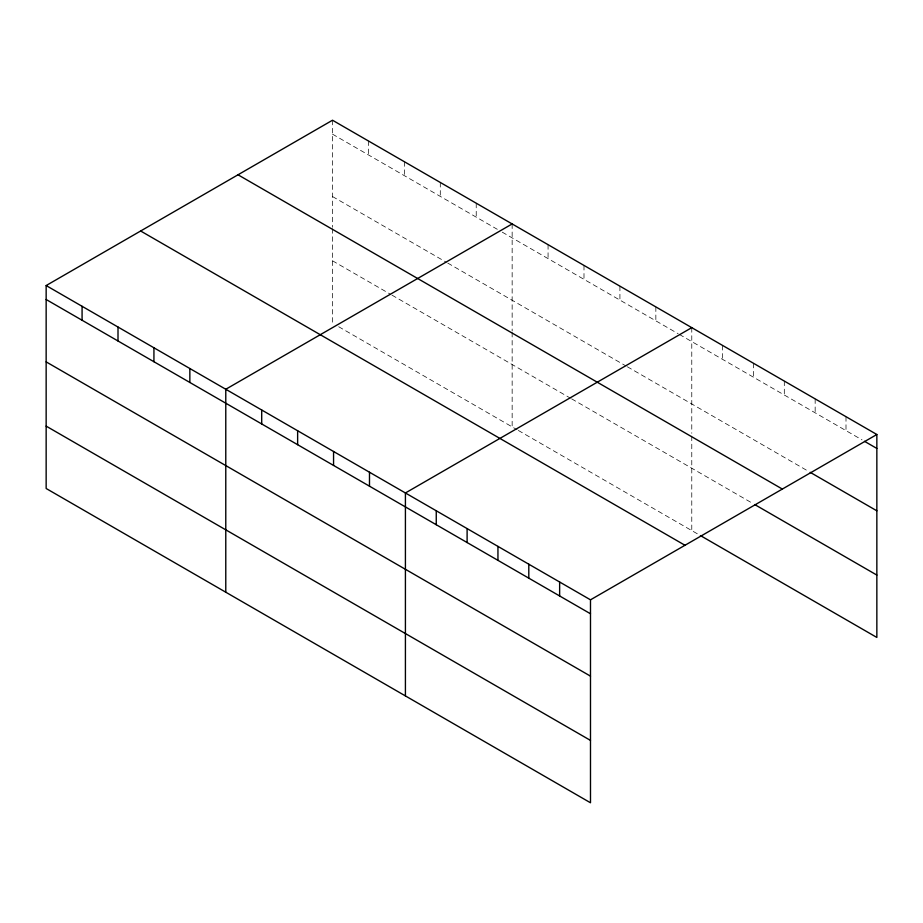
<?xml version="1.0" encoding="UTF-8"?>
<svg xmlns="http://www.w3.org/2000/svg" width="923" height="923" viewBox="0 0 923 923"><rect width="100%" height="100%" fill="white"/><g stroke="black" fill="none" stroke-linecap="round" stroke-linejoin="round"><path stroke-width="0.69" stroke-dasharray="4.62 3.46" d="M332.511 134.17L497.278 229.296M502.239 232.158L678.151 333.722M679.386 334.438L862.047 439.89M332.511 196.541L446.49 262.34M447.724 263.055L626.117 366.05M627.352 366.766L808.986 471.63M332.511 260.805L390.741 294.414M391.975 295.129L570.368 398.125M571.614 398.84L752.233 503.127M338.706 326.742L517.099 429.737M518.334 430.453L699.184 534.867M845.999 416.688L845.999 430.637M815.159 398.886L815.159 412.823M784.308 381.072L784.308 395.021M753.468 363.27L753.468 377.207M722.617 345.456L722.617 359.405M691.777 327.642L691.777 433.291M691.777 436.094L691.777 530.587M655.849 306.909L655.849 320.846M619.921 286.165L619.921 300.102M583.994 265.42L583.994 279.369M548.066 244.676L548.066 258.625M512.15 223.943L512.15 330.988M512.15 332.384L512.15 426.876M476.222 203.198L476.222 217.136M440.294 182.454L440.294 196.403M404.366 161.71L404.366 175.658M368.439 140.965L368.439 154.914M332.511 120.232L332.511 227.277M332.511 228.673L332.511 323.177"/><path stroke-width="1.38" d="M46.15 285.553L590.489 599.823L590.489 802.768L46.15 488.498L46.15 285.553L332.511 120.232L876.85 434.502L876.85 637.447L700.407 535.571M512.15 223.943L225.777 389.264L225.777 592.208M691.777 327.642L405.416 492.974L405.416 695.919M590.489 599.823L876.85 434.502M864.516 441.321L876.85 448.44M810.221 472.345L876.85 510.811M238.019 174.793L782.346 489.063M754.702 504.546L876.85 575.075M140.654 231.004L684.981 545.274M46.15 299.502L590.489 613.772M46.15 361.874L590.489 676.144M46.15 426.126L590.489 740.408M559.638 582.021L559.638 595.97M528.798 564.207L528.798 578.156M497.947 546.404L497.947 560.342M467.107 528.591L467.107 542.539M436.256 510.788L436.256 524.726M369.488 472.23L369.488 486.179M333.561 451.497L333.561 465.434M297.633 430.753L297.633 444.69M261.705 410.008L261.705 423.957M189.85 368.531L189.85 382.468M153.933 347.786L153.933 361.724M118.006 327.042L118.006 340.991M82.078 306.298L82.078 320.246"/></g></svg>
